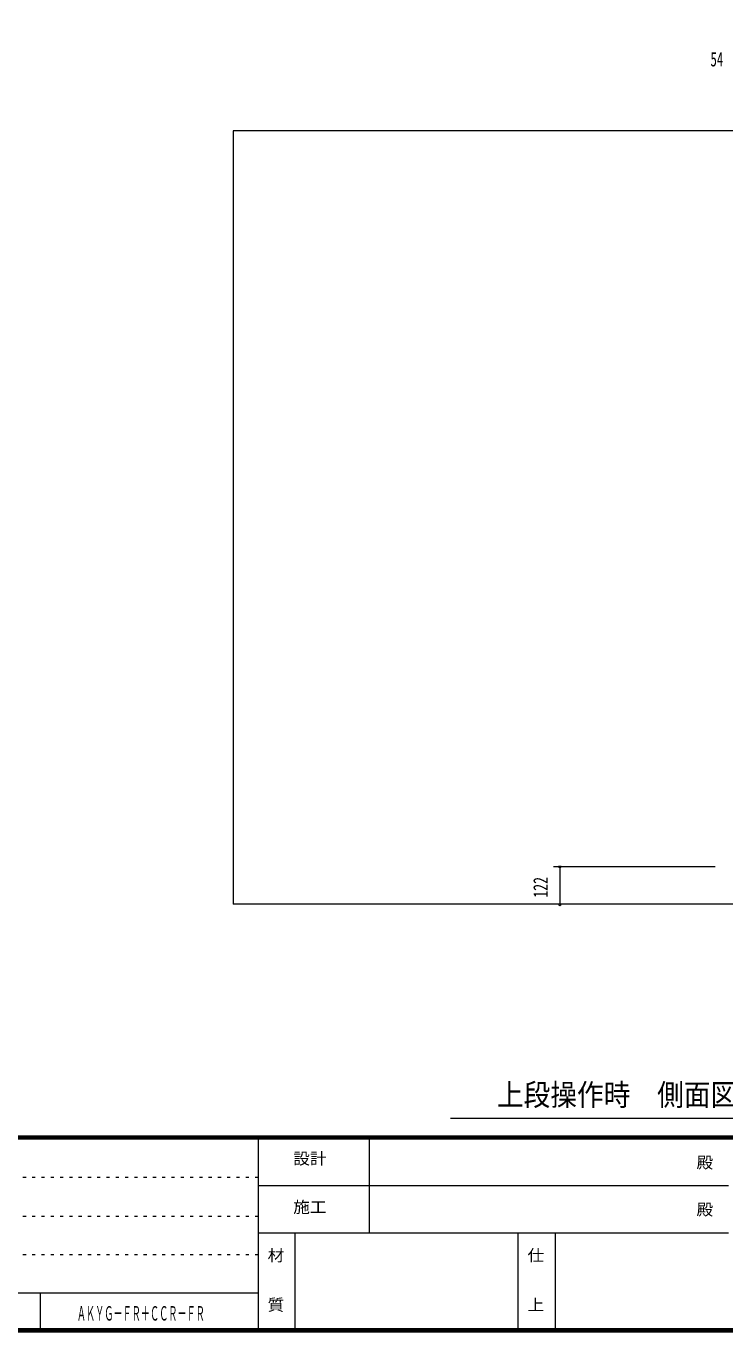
# Model space of a CAD drawing. Units: millimetres, scale not verified. Extents: x -5740 to 5856, y -4020 to 4020.
# Drawn here: x 810 to 3068, y -4020 to 202 of the extents above; entities that cross this region are included whole.
import ezdxf
from ezdxf.enums import TextEntityAlignment as Align

# ---------------------------------------------------------------- set-up
doc = ezdxf.new("R2010")
doc.units = ezdxf.units.MM
doc.header["$LTSCALE"] = 10
doc.linetypes.add('USER1', pattern=[3, 1, -2])
doc.layers.add('0-2_0-F1TEXT', color=7, linetype='Continuous')
for name, color, linetype, lineweight in [('0-3_2-03BODL', 2, 'Continuous', 18), ('0-B_2-F', 3, 'Continuous', 18), ('0-F_F-F4PAPAER', 5, 'Continuous', 18), ('1-4_2ラック-F寸法', 3, 'Continuous', 18)]:
    doc.layers.add(name, color=color, linetype=linetype, lineweight=lineweight)
doc.styles.add('ＭＳ ゴシック', font='')
doc.styles.get('ＭＳ ゴシック').set_extended_font_data('MS Gothic')

msp = doc.modelspace()

# ---------------------------------------------------------------- linework, layer by layer
at = {"layer": '0-3_2-03BODL', "color": 7}
for p, q in [((1479.81, -136.6), (1479.81, -2636.6)), ((4949.79, -136.6), (1479.81, -136.6)), ((4949.79, -2636.6), (1479.81, -2636.6))]:
    msp.add_line(p, q, dxfattribs=at)
at = {"layer": '0-B_2-F'}
msp.add_line((4101.9, -3329.36), (2181.9, -3329.36), dxfattribs=at)
at = {"layer": '0-F_F-F4PAPAER'}
for p, q in [((-5730, -3385.87), (5730, -3385.87)), ((5730, -3386.87), (-5730, -3386.87)), ((-5730, -3387.87), (5730, -3387.87)), ((5730, -3388.87), (-5730, -3388.87)), ((-5730, -3389.87), (5730, -3389.87)), ((5730, -3390.87), (-5730, -3390.87)), ((-5730, -3391.87), (5730, -3391.87)), ((5730, -3392.87), (-5730, -3392.87)), ((-5730, -3393.87), (5730, -3393.87)), ((5730, -3394.87), (-5730, -3394.87)), ((-5730, -3395.87), (5730, -3395.87)), ((1560, -3395.87), (1560, -4019.87)), ((1920, -3699.87), (1920, -3395.87)), ((3080, -3547.87), (1560, -3547.87)), ((1560, -3699.87), (3080, -3699.87)), ((1680, -4019.87), (1680, -3699.87)), ((2400, -4019.87), (2400, -3699.87)), ((2520, -3699.87), (2520, -4019.87)), ((856.8, -4019.87), (856.8, -3895.07))]:
    msp.add_line(p, q, dxfattribs=at)
at = {"layer": '0-F_F-F4PAPAER', "color": 6, "linetype": 'USER1'}
for p, q in [((1560, -3520.67), (-5740, -3520.67)), ((-5740, -3645.47), (1560, -3645.47)), ((1560, -3770.27), (-5740, -3770.27))]:
    msp.add_line(p, q, dxfattribs=at)
at = {"layer": '0-F_F-F4PAPAER'}
for points in [[(5740, 4020.13), (-5740, 4020.13), (-5740, -4019.87), (5740, -4019.87)], [(5739, 4019.13), (5739, -4018.87), (-5739, -4018.87), (-5739, 4019.13)], [(5738, 4018.13), (5738, -4017.87), (-5738, -4017.87), (-5738, 4018.13)], [(5737, 4017.13), (5737, -4016.87), (-5737, -4016.87), (-5737, 4017.13)], [(5736, 4016.13), (5736, -4015.87), (-5736, -4015.87), (-5736, 4016.13)], [(5735, 4015.13), (5735, -4014.87), (-5735, -4014.87), (-5735, 4015.13)], [(5734, 4014.13), (5734, -4013.87), (-5734, -4013.87), (-5734, 4014.13)], [(5733, 4013.13), (5733, -4012.87), (-5733, -4012.87), (-5733, 4013.13)], [(5732, 4012.13), (5732, -4011.87), (-5732, -4011.87), (-5732, 4012.13)], [(5731, 4011.13), (5731, -4010.87), (-5731, -4010.87), (-5731, 4011.13)], [(5730, 4010.13), (5730, -4009.87), (-5730, -4009.87), (-5730, 4010.13)]]:
    msp.add_lwpolyline(points, close=True, dxfattribs=at)
msp.add_lwpolyline([(1560, -3895.07), (556.8, -3895.07), (556.8, -4019.87)], dxfattribs=at)
at = {"layer": '1-4_2ラック-F寸法'}
for p, q in [((2514.85, -2514.62), (3037.11, -2514.62)), ((2538.85, -2514.62), (2530.85, -2514.62)), ((2534.85, -2514.62), (2534.85, -2636.6)), ((2538.85, -2636.6), (2530.85, -2636.6))]:
    msp.add_line(p, q, dxfattribs=at)
for centre in [(2534.85, -2514.62), (2534.85, -2636.6)]:
    msp.add_arc(centre, 4, 180, 0, dxfattribs=at)

# ---------------------------------------------------------------- texts
at = {"layer": '0-2_0-F1TEXT', "style": 'ＭＳ ゴシック', "width": 0.45}
msp.add_text('ＡＫＹＧ－ＦＲ＋ＣＣＲ－ＦＲ', height=46.89, dxfattribs=at).set_placement((974.2, -3997.47), align=Align.BOTTOM_LEFT)
at = {"layer": '0-B_2-F', "color": 7, "style": 'ＭＳ ゴシック', "width": 0.9}
msp.add_text('上段操作時\u3000側面図\u3000Ｓ＝１／２０', height=70.33, dxfattribs=at).set_placement((2331.4, -3309.36), align=Align.BOTTOM_LEFT)
at = {"layer": '0-F_F-F4PAPAER', "color": 7, "style": 'ＭＳ ゴシック', "width": 1.05}
for s, p in [('設計', (1673.56, -3489.56)), ('殿', (2976.56, -3502.34)), ('施工', (1673.56, -3646.34)), ('殿', (2976.56, -3654.34)), ('材', (1590.56, -3802.34)), ('仕', (2430.56, -3802.34)), ('質', (1590.56, -3962.34)), ('上', (2430.56, -3962.34))]:
    msp.add_text(s, height=37.51, dxfattribs=at).set_placement(p, align=Align.BOTTOM_LEFT)
at = {"layer": '1-4_2ラック-F寸法', "color": 7, "style": 'ＭＳ ゴシック', "width": 0.65}
msp.add_text('54', height=46.89, dxfattribs=at).set_placement((3021.67, 58.2), align=Align.BOTTOM_LEFT)
at = {"layer": '1-4_2ラック-F寸法', "color": 7, "style": 'ＭＳ ゴシック', "width": 0.7}
msp.add_text('122', height=46.89, rotation=90, dxfattribs=at).set_placement((2510.05, -2615.99), align=Align.BOTTOM_LEFT)

doc.saveas('drawing.dxf')
